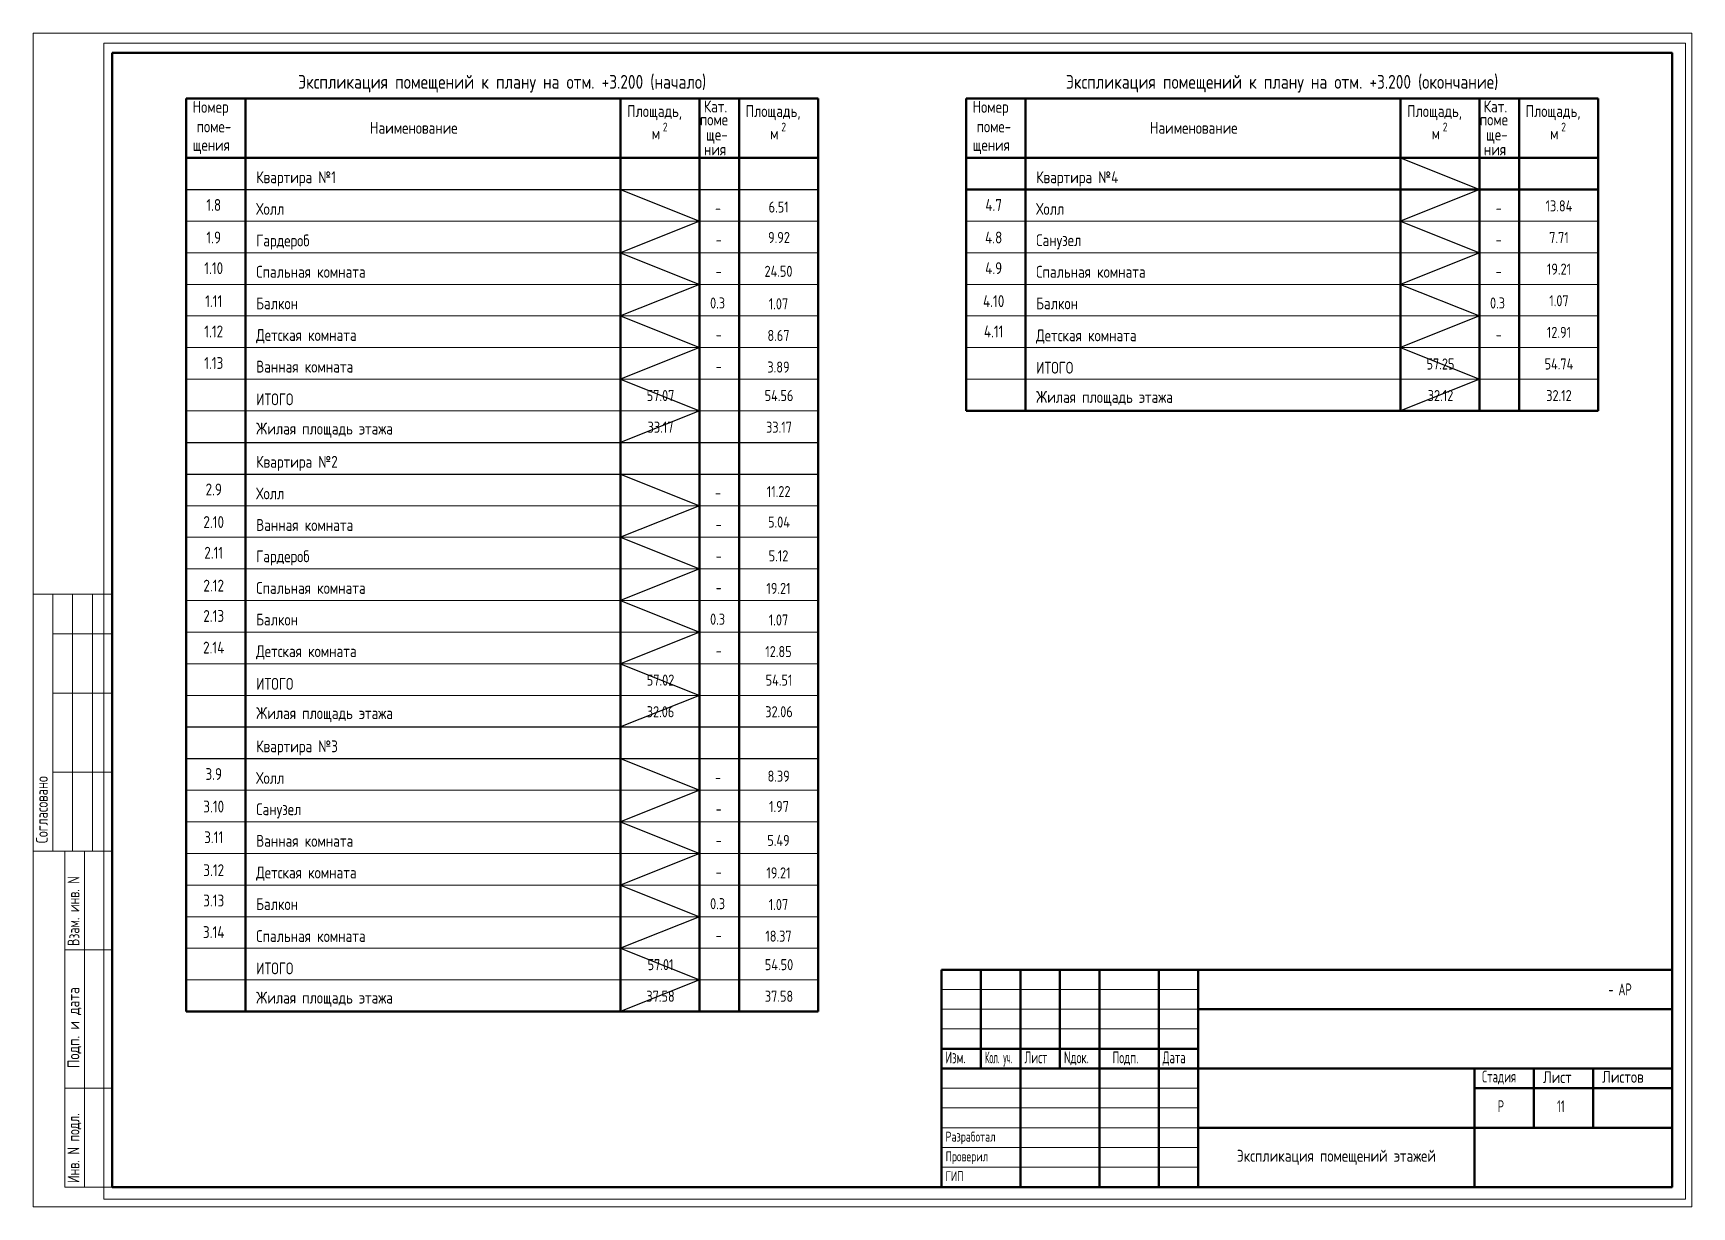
# Paper-space layout 'A11' of a CAD drawing. Header units: millimetres. Extents: x -3 to 417, y -3 to 294.
# The model-space entities are those that its viewports show. They can reach past a viewport. Long polylines and large blocks are cut down to what shows.
import ezdxf
from ezdxf.enums import TextEntityAlignment as Align

# ---------------------------------------------------------------- set-up
doc = ezdxf.new("R2010")
doc.units = ezdxf.units.MM
doc.header["$LTSCALE"] = 100
for name, color, linetype, lineweight in [('0.3', 7, 'Continuous', 30), ('0.5', 7, 'Continuous', 50), ('Примітки 0.09', 200, 'Continuous', 9), ('Тонкі 0.18', 142, 'Continuous', 18), ('Штрихування 0.09', 253, 'Continuous', 9)]:
    doc.layers.add(name, color=color, linetype=linetype, lineweight=lineweight)
doc.layers.add('ViewPorts', color=240, linetype='Continuous', plot=False)
doc.styles.add('GOST 2.304', font='CS_Gost2304.shx')
doc.styles.add('SPDS', font='SPDS.shx', dxfattribs={"width": 0.9})

# ---------------------------------------------------------------- blocks, each defined once
blk = doc.blocks.new('A$C1BD929A5')
at = {"layer": 'Тонкі 0.18', "color": 0, "extrusion": (1, 0, 0)}
for points, elevation in [([(8500, 0), (15000, 0)], -2000), ([(14000, 0), (15000, 0)], -1500), ([(14000, 0), (15000, 0)], -1000), ([(14000, 0), (15000, 0)], -500), ([(12500, 0), (14000, 0)], -1500), ([(12500, 0), (14000, 0)], -1000), ([(12500, 0), (14000, 0)], -500), ([(10500, 0), (12500, 0)], -1500), ([(10500, 0), (12500, 0)], -1000), ([(10500, 0), (12500, 0)], -500), ([(8500, 0), (10500, 0)], -1500), ([(8500, 0), (10500, 0)], -1000), ([(8500, 0), (10500, 0)], -500), ([(0, 0), (8500, 0)], -1200), ([(0, 0), (8500, 0)], -700)]:
    blk.add_lwpolyline(points, dxfattribs=dict(at, elevation=elevation))
at = {"layer": 'Тонкі 0.18', "color": 0, "extrusion": (0, 1, 0)}
for points, elevation in [([(2000, 0), (0, 0)], 15000), ([(1500, 0), (1000, 0)], 14000), ([(1000, 0), (500, 0)], 14000), ([(500, 0), (0, 0)], 14000), ([(1500, 0), (1000, 0)], 12500), ([(1000, 0), (500, 0)], 12500), ([(500, 0), (0, 0)], 12500), ([(1500, 0), (1000, 0)], 10500), ([(1000, 0), (500, 0)], 10500), ([(500, 0), (0, 0)], 10500), ([(2000, 0), (0, 0)], 8500), ([(1200, 0), (0, 0)], 8500), ([(1200, 0), (0, 0)], 6000), ([(1200, 0), (0, 0)], 2500)]:
    blk.add_lwpolyline(points, dxfattribs=dict(at, elevation=elevation))
at = {"layer": 'Тонкі 0.18', "color": 0, "extrusion": (1, 0, 0)}
blk.add_lwpolyline([(0, 0), (8500, 0)], dxfattribs=at)
at = {"layer": 'Тонкі 0.18', "color": 0, "extrusion": (0, 1, 0)}
blk.add_lwpolyline([(1200, 0), (0, 0)], dxfattribs=at)
at = {"layer": 'Тонкі 0.18', "color": 0, "ltscale": 0.01, "style": 'SPDS'}
for s, width, p in [('Согласовано', 0.95, (-1630, 8700)), ('Взам. инв. N', 0.898187, (-830, 6100)), ('Инв. N подл.', 0.909605, (-830, 100))]:
    blk.add_text(s, height=300, rotation=90, dxfattribs=dict(at, width=width)).set_placement(p)
blk.add_text('Подп. и дата', height=300, rotation=90, dxfattribs=at).set_placement((-830, 3010))
blk = doc.blocks.new('A$C2803562B')
at = {"color": 7, "lineweight": 50, "extrusion": (1, 0, 0)}
for points, elevation in [([(5500, 0), (5000, 0)], -17500), ([(5500, 0), (5000, 0)], -16500), ([(5500, 0), (5000, 0)], -15500), ([(5500, 0), (5000, 0)], -14500), ([(5500, 0), (5000, 0)], -13000), ([(5500, 0), (5000, 0)], -12000), ([(5000, 0), (4500, 0)], -17500), ([(5000, 0), (4500, 0)], -16500), ([(5000, 0), (4500, 0)], -15500), ([(5000, 0), (4500, 0)], -14500), ([(5000, 0), (4500, 0)], -13000), ([(5000, 0), (4500, 0)], -12000), ([(4500, 0), (4000, 0)], -17500), ([(4500, 0), (4000, 0)], -16500), ([(4500, 0), (4000, 0)], -15500), ([(4500, 0), (4000, 0)], -14500), ([(4500, 0), (4000, 0)], -13000), ([(4500, 0), (4000, 0)], -12000), ([(4000, 0), (3500, 0)], -17500), ([(4000, 0), (3500, 0)], -16500), ([(4000, 0), (3500, 0)], -15500), ([(4000, 0), (3500, 0)], -14500), ([(4000, 0), (3500, 0)], -13000), ([(4000, 0), (3500, 0)], -12000), ([(3500, 0), (3000, 0)], -17500), ([(3500, 0), (3000, 0)], -16500), ([(3500, 0), (3000, 0)], -15500), ([(3500, 0), (3000, 0)], -14500), ([(3500, 0), (3000, 0)], -13000), ([(3500, 0), (3000, 0)], -12000), ([(3000, 0), (2500, 0)], -16500), ([(3000, 0), (2500, 0)], -14500), ([(3000, 0), (2500, 0)], -13000), ([(3000, 0), (2500, 0)], -12000), ([(3000, 0), (2500, 0)], -5000), ([(3000, 0), (2500, 0)], -3500), ([(3000, 0), (2500, 0)], -2000), ([(2500, 0), (2000, 0)], -16500), ([(2500, 0), (2000, 0)], -14500), ([(2500, 0), (2000, 0)], -13000), ([(2500, 0), (2000, 0)], -12000), ([(2500, 0), (2000, 0)], -5000), ([(2500, 0), (2000, 0)], -3500), ([(2500, 0), (2000, 0)], -2000), ([(2000, 0), (1500, 0)], -16500), ([(2000, 0), (1500, 0)], -14500), ([(2000, 0), (1500, 0)], -13000), ([(2000, 0), (1500, 0)], -12000), ([(2000, 0), (1500, 0)], -5000), ([(2000, 0), (1500, 0)], -3500), ([(2000, 0), (1500, 0)], -2000), ([(1500, 0), (1000, 0)], -16500), ([(1500, 0), (1000, 0)], -14500), ([(1500, 0), (1000, 0)], -13000), ([(1500, 0), (1000, 0)], -12000), ([(1500, 0), (0, 0)], -5000), ([(1000, 0), (500, 0)], -16500), ([(1000, 0), (500, 0)], -14500), ([(1000, 0), (500, 0)], -13000), ([(1000, 0), (500, 0)], -12000), ([(500, 0), (0, 0)], -16500), ([(500, 0), (0, 0)], -14500), ([(500, 0), (0, 0)], -13000), ([(500, 0), (0, 0)], -12000)]:
    blk.add_lwpolyline(points, dxfattribs=dict(at, elevation=elevation))
at = {"color": 7, "extrusion": (0, 1, 0)}
for points, elevation in [([(18500, 0), (17500, 0)], 5000), ([(17500, 0), (16500, 0)], 5000), ([(16500, 0), (15500, 0)], 5000), ([(15500, 0), (14500, 0)], 5000), ([(14500, 0), (13000, 0)], 5000), ([(13000, 0), (12000, 0)], 5000), ([(18500, 0), (17500, 0)], 4500), ([(17500, 0), (16500, 0)], 4500), ([(16500, 0), (15500, 0)], 4500), ([(15500, 0), (14500, 0)], 4500), ([(14500, 0), (13000, 0)], 4500), ([(13000, 0), (12000, 0)], 4500), ([(18500, 0), (17500, 0)], 4000), ([(17500, 0), (16500, 0)], 4000), ([(16500, 0), (15500, 0)], 4000), ([(15500, 0), (14500, 0)], 4000), ([(14500, 0), (13000, 0)], 4000), ([(13000, 0), (12000, 0)], 4000), ([(18500, 0), (17500, 0)], 2500), ([(17500, 0), (16500, 0)], 2500), ([(16500, 0), (15500, 0)], 2500), ([(15500, 0), (14500, 0)], 2500), ([(14500, 0), (13000, 0)], 2500), ([(13000, 0), (12000, 0)], 2500), ([(18500, 0), (17500, 0)], 2000), ([(17500, 0), (16500, 0)], 2000), ([(16500, 0), (15500, 0)], 2000), ([(15500, 0), (14500, 0)], 2000), ([(14500, 0), (13000, 0)], 2000), ([(13000, 0), (12000, 0)], 2000), ([(18500, 0), (17500, 0)], 1500), ([(17500, 0), (16500, 0)], 1500), ([(16500, 0), (15500, 0)], 1500), ([(15500, 0), (14500, 0)], 1500), ([(14500, 0), (13000, 0)], 1500), ([(13000, 0), (12000, 0)], 1500), ([(18500, 0), (17500, 0)], 1000), ([(17500, 0), (16500, 0)], 1000), ([(16500, 0), (15500, 0)], 1000), ([(15500, 0), (14500, 0)], 1000), ([(14500, 0), (13000, 0)], 1000), ([(13000, 0), (12000, 0)], 1000), ([(18500, 0), (17500, 0)], 500), ([(17500, 0), (16500, 0)], 500), ([(16500, 0), (15500, 0)], 500), ([(15500, 0), (14500, 0)], 500), ([(14500, 0), (13000, 0)], 500), ([(13000, 0), (12000, 0)], 500)]:
    blk.add_lwpolyline(points, dxfattribs=dict(at, elevation=elevation))
at = {"color": 7, "lineweight": 50, "extrusion": (0, 1, 0)}
for points, elevation in [([(12000, 0), (5000, 0)], 4500), ([(5000, 0), (3500, 0)], 4500), ([(3500, 0), (2000, 0)], 4500), ([(2000, 0), (0, 0)], 4500), ([(18500, 0), (17500, 0)], 3500), ([(17500, 0), (16500, 0)], 3500), ([(16500, 0), (15500, 0)], 3500), ([(15500, 0), (14500, 0)], 3500), ([(14500, 0), (13000, 0)], 3500), ([(13000, 0), (12000, 0)], 3500), ([(18500, 0), (17500, 0)], 3000), ([(17500, 0), (16500, 0)], 3000), ([(16500, 0), (15500, 0)], 3000), ([(15500, 0), (14500, 0)], 3000), ([(14500, 0), (13000, 0)], 3000), ([(13000, 0), (12000, 0)], 3000), ([(12000, 0), (5000, 0)], 3000), ([(5000, 0), (3500, 0)], 3000), ([(3500, 0), (2000, 0)], 3000), ([(2000, 0), (0, 0)], 3000), ([(5000, 0), (3500, 0)], 2500), ([(3500, 0), (2000, 0)], 2500), ([(2000, 0), (0, 0)], 2500), ([(12000, 0), (5000, 0)], 1500), ([(5000, 0), (3500, 0)], 1500), ([(3500, 0), (2000, 0)], 1500), ([(2000, 0), (0, 0)], 1500)]:
    blk.add_lwpolyline(points, dxfattribs=dict(at, elevation=elevation))
at = {"extrusion": (0, 1, 0)}
blk.add_lwpolyline([(18500, 0), (0, 0)], dxfattribs=at)
at = {"layer": '0.5', "color": 0, "extrusion": (1, 0, 0), "elevation": -18500}
blk.add_lwpolyline([(5500, 0), (0, 0)], dxfattribs=at)
at = {"layer": '0.5', "color": 0, "extrusion": (0, 1, 0), "elevation": 5500}
blk.add_lwpolyline([(18500, 0), (0, 0)], dxfattribs=at)
at = {"layer": '0.5', "color": 0, "extrusion": (1, 0, 0)}
blk.add_lwpolyline([(5500, 0), (0, 0)], dxfattribs=at)
at = {"layer": '0.5', "color": 0, "extrusion": (0, 1, 0)}
blk.add_lwpolyline([(18500, 0), (0, 0)], dxfattribs=at)
at = {"color": 7, "style": 'SPDS'}
for s, height, width, p in [('- АР', 300, 0.805546, (-1613, 4850)), ('Изм.', 300, 0.8, (-18400, 3130)), ('Кол. уч.', 300, 0.6, (-17400, 3130)), ('Лист', 300, 0.8, (-16400, 3130)), ('Nдок.', 300, 0.8, (-15400, 3130)), ('Подп.', 300, 0.8, (-14169, 3130)), ('Дата', 300, 0.8, (-12900, 3130)), ('Стадия', 300, 0.805546, (-4811, 2646)), ('Р', 300, 0.805546, (-4415, 1895)), ('Разработал', 250, 0.9, (-18396, 1150)), ('Проверил', 250, 0.9, (-18396, 650)), ('ГИП', 250, 0.9, (-18396, 150))]:
    blk.add_text(s, height=height, dxfattribs=dict(at, width=width)).set_placement(p)
for s, p in [('Лист', (-3269, 2630)), ('Листов', (-1769, 2638))]:
    blk.add_text(s, height=300, dxfattribs=at).set_placement(p)

msp = doc.modelspace()

# ---------------------------------------------------------------- linework, layer by layer
at = {"layer": '0.3'}
for p, q in [((112479.617, -122525.305), (128479.617, -122525.305)), ((112479.617, -128925.305), (128479.617, -128925.305)), ((112479.617, -129725.305), (128479.617, -129725.305)), ((112479.617, -136125.305), (128479.617, -136125.305)), ((112479.617, -136925.305), (128479.617, -136925.305))]:
    msp.add_line(p, q, dxfattribs=at)
at = {"layer": '0.5'}
for p, q in [((112479.617, -120225.305), (128479.617, -120225.305)), ((112479.617, -120225.305), (112479.617, -143325.305)), ((113979.617, -120225.305), (113979.617, -143325.305)), ((123479.617, -120225.305), (123479.617, -143325.305)), ((125479.617, -120225.305), (125479.617, -143325.305)), ((126479.617, -120225.305), (126479.617, -143325.305)), ((128479.617, -120225.305), (128479.617, -143325.305)), ((132229.617, -120225.305), (148229.617, -120225.305)), ((132229.617, -120225.305), (132229.617, -128125.305)), ((133729.617, -120225.305), (133729.617, -128125.305)), ((143229.617, -120225.305), (143229.617, -128125.305)), ((145229.617, -120225.305), (145229.617, -128125.305)), ((146229.617, -120225.305), (146229.617, -128125.305)), ((148229.617, -120225.305), (148229.617, -128125.305)), ((112479.617, -121725.305), (128479.617, -121725.305)), ((132229.617, -121725.305), (148229.617, -121725.305)), ((132229.617, -122525.305), (148229.617, -122525.305)), ((132229.617, -128125.305), (148229.617, -128125.305)), ((112479.617, -143325.305), (128479.617, -143325.305))]:
    msp.add_line(p, q, dxfattribs=at)
at = {"layer": 'ViewPorts', "ltscale": 0.75}
for points in [[(143229.617, -121725.305), (145229.617, -122525.305), (143229.617, -123325.305), (145229.617, -124125.305), (143229.617, -124925.305), (145229.617, -125725.305), (143229.617, -126525.305), (145229.617, -127325.305), (143229.617, -128125.305)], [(123479.617, -122525.305), (125479.617, -123325.305), (123479.617, -124125.305), (125479.617, -124925.305), (123479.617, -125725.305), (125479.617, -126525.305), (123479.617, -127325.305), (125479.617, -128125.305), (123479.617, -128925.305)], [(143229.617, -124925.305), (145229.617, -125725.305), (143229.617, -126525.305), (145229.617, -127325.305), (143229.617, -128125.305)], [(123479.617, -125725.305), (125479.617, -126525.305), (123479.617, -127325.305), (125479.617, -128125.305), (123479.617, -128925.305)], [(123479.617, -129725.305), (125479.617, -130525.305), (123479.617, -131325.305), (125479.617, -132125.305), (123479.617, -132925.305), (125479.617, -133725.305), (123479.617, -134525.305), (125479.617, -135325.305), (123479.617, -136125.305)], [(123479.617, -136925.305), (125479.617, -137725.305), (123479.617, -138525.305), (125479.617, -139325.305), (123479.617, -140125.305), (125479.617, -140925.305), (123479.617, -141725.305), (125479.617, -142525.305), (123479.617, -143325.305)]]:
    msp.add_lwpolyline(points, dxfattribs=at)
at = {"layer": 'Тонкі 0.18'}
for p, q in [((112479.617, -123325.305), (128479.617, -123325.305)), ((132229.617, -123325.305), (148229.617, -123325.305)), ((112479.617, -124125.305), (128479.617, -124125.305)), ((132229.617, -124125.305), (148229.617, -124125.305)), ((112479.617, -124925.305), (128479.617, -124925.305)), ((132229.617, -124925.305), (148229.617, -124925.305)), ((112479.617, -125725.305), (128479.617, -125725.305)), ((132229.617, -125725.305), (148229.617, -125725.305)), ((112479.617, -126525.305), (128479.617, -126525.305)), ((132229.617, -126525.305), (148229.617, -126525.305)), ((112479.617, -127325.305), (128479.617, -127325.305)), ((132229.617, -127325.305), (148229.617, -127325.305)), ((112479.617, -128125.305), (128479.617, -128125.305)), ((112479.617, -130525.305), (128479.617, -130525.305)), ((112479.617, -131325.305), (128479.617, -131325.305)), ((112479.617, -132125.305), (128479.617, -132125.305)), ((112479.617, -132925.305), (128479.617, -132925.305)), ((112479.617, -133725.305), (128479.617, -133725.305)), ((112479.617, -134525.305), (128479.617, -134525.305)), ((112479.617, -135325.305), (128479.617, -135325.305)), ((112479.617, -137725.305), (128479.617, -137725.305)), ((112479.617, -138525.305), (128479.617, -138525.305)), ((112479.617, -139325.305), (128479.617, -139325.305)), ((112479.617, -140125.305), (128479.617, -140125.305)), ((112479.617, -140925.305), (128479.617, -140925.305)), ((112479.617, -141725.305), (128479.617, -141725.305)), ((112479.617, -142525.305), (128479.617, -142525.305))]:
    msp.add_line(p, q, dxfattribs=at)

# ---------------------------------------------------------------- texts
at = {"layer": 'Примітки 0.09', "style": 'GOST 2.304'}
for s, height, p in [('Экспликация помещений к плану на отм. +3.200 (начало)', 350, (120479.617, -119975.082)), ('Экспликация помещений к плану на отм. +3.200 (окончание)', 350, (140229.617, -119975.082)), ('6.51', 280, (127481.917, -123108.165)), ('13.84', 280, (147240.601, -123079.176)), ('9.92', 280, (127490.601, -123879.176)), ('7.71', 280, (147240.601, -123879.176)), ('24.50', 280, (127477.175, -124734.321)), ('19.21', 280, (147240.601, -124679.176)), ('1.07', 280, (127477.175, -125557.56)), ('1.07', 280, (147240.601, -125479.176)), ('12.91', 280, (147240.601, -126279.176)), ('8.67', 280, (127477.175, -126357.56)), ('57.25', 280, (144240.601, -127079.176)), ('54.74', 280, (147240.601, -127079.176)), ('3.89', 280, (127477.175, -127157.56)), ('57.07', 280, (124490.601, -127879.176)), ('54.56', 280, (127490.601, -127879.176)), ('32.12', 280, (144240.601, -127879.176)), ('32.12', 280, (147240.601, -127879.176)), ('33.17', 280, (124490.601, -128679.176)), ('33.17', 280, (127490.601, -128679.176)), ('11.22', 280, (127481.917, -130308.165)), ('5.04', 280, (127490.601, -131079.176)), ('5.12', 280, (127477.175, -131934.321)), ('19.21', 280, (127477.175, -132757.56)), ('1.07', 280, (127477.175, -133557.56)), ('12.85', 280, (127477.175, -134357.56)), ('57.02', 280, (124490.601, -135079.176)), ('54.51', 280, (127490.601, -135079.176)), ('32.06', 280, (124490.601, -135879.176)), ('32.06', 280, (127490.601, -135879.176)), ('8.39', 280, (127481.917, -137508.165)), ('1.97', 280, (127490.601, -138279.176)), ('5.49', 280, (127477.175, -139134.321)), ('19.21', 280, (127477.175, -139957.56)), ('1.07', 280, (127477.175, -140757.56)), ('18.37', 280, (127477.175, -141557.56)), ('57.01', 280, (124490.601, -142279.176)), ('54.50', 280, (127490.601, -142279.176)), ('37.58', 280, (124490.601, -143079.176)), ('37.58', 280, (127490.601, -143079.176))]:
    msp.add_text(s, height=height, dxfattribs=at).set_placement(p, align=Align.CENTER)
for s, height, p in [('Номер', 300, (112644.346, -120583.181)), ('Площадь,', 300, (123644.702, -120690.297)), ('Кат.', 300, (125584.18, -120572.845)), ('Площадь,', 300, (126644.702, -120690.297)), ('Номер', 300, (132394.346, -120583.181)), ('Площадь,', 300, (143394.702, -120690.297)), ('Кат.', 300, (145334.18, -120572.845)), ('Площадь,', 300, (146394.702, -120690.297)), ('поме-', 300, (112743.012, -121077.835)), ('Наименование', 300, (117133.908, -121113.831)), ('2', 220, (124548.57, -121052.792)), ('поме', 300, (125486.731, -120902.936)), ('2', 220, (127548.57, -121052.792)), ('поме-', 300, (132493.012, -121077.835)), ('Наименование', 300, (136883.908, -121113.831)), ('2', 220, (144298.57, -121052.792)), ('поме', 300, (145236.731, -120902.936)), ('2', 220, (147298.57, -121052.792)), ('щения', 300, (112644.346, -121545.34)), ('м', 300, (124266.335, -121255.491)), ('ще-', 300, (125643.734, -121283.963)), ('м', 300, (127266.335, -121255.491)), ('щения', 300, (132394.346, -121545.34)), ('м', 300, (144016.335, -121255.491)), ('ще-', 300, (145393.734, -121283.963)), ('м', 300, (147016.335, -121255.491)), ('ния', 300, (125589.595, -121659.247)), ('ния', 300, (145339.595, -121659.247))]:
    msp.add_text(s, height=height, rotation=360, dxfattribs=at).set_placement(p)
for s, height, p in [('Квартира №1', 300, (114251.163, -122364.573)), ('Квартира №4', 300, (134001.163, -122364.573)), ('Холл', 300, (114251.163, -123164.573)), (' -', 280, (125725.22, -123136.301)), ('Холл', 300, (134001.163, -123164.573)), ('  -', 280, (145351.324, -123136.301)), ('Гардероб', 300, (114251.163, -123964.573)), ('  -', 280, (125601.324, -123936.301)), ('Санузел', 300, (134001.163, -123956.806)), ('  -', 280, (145351.324, -123936.301)), ('Спальная комната', 300, (114251.163, -124756.806)), ('  -', 280, (125601.324, -124736.301)), ('Спальная комната', 300, (134001.163, -124756.806)), ('  -', 280, (145351.324, -124736.301)), ('Балкон', 300, (114251.163, -125556.806)), (' 0.3', 280, (125601.324, -125536.301)), ('Балкон', 300, (134001.163, -125556.806)), (' 0.3', 280, (145351.324, -125536.301)), ('Детская комната', 300, (114251.163, -126356.806)), ('  -', 280, (125601.324, -126336.301)), ('Детская комната', 300, (134001.163, -126366.126)), ('  -', 280, (145351.324, -126336.301)), ('Ванная комната', 300, (114251.163, -127156.806)), ('  -', 280, (125601.324, -127136.301)), ('ИТОГО', 300, (134001.163, -127184.003)), ('Жилая площадь этажа', 300, (134001.163, -127924.003)), ('ИТОГО', 300, (114251.163, -127984.003)), ('Жилая площадь этажа', 300, (114251.163, -128724.003)), ('Квартира №2', 300, (114251.163, -129564.573)), ('Холл', 300, (114251.163, -130364.573)), (' -', 280, (125725.22, -130336.301)), ('Ванная комната', 300, (114251.163, -131164.573)), ('  -', 280, (125601.324, -131136.301)), ('Гардероб', 300, (114251.163, -131956.806)), ('  -', 280, (125601.324, -131936.301)), ('Спальная комната', 300, (114251.163, -132756.806)), ('  -', 280, (125601.324, -132736.301)), ('Балкон', 300, (114251.163, -133556.806)), (' 0.3', 280, (125601.324, -133536.301)), ('Детская комната', 300, (114251.163, -134356.806)), ('  -', 280, (125601.324, -134336.301)), ('ИТОГО', 300, (114251.163, -135184.003)), ('Жилая площадь этажа', 300, (114251.163, -135924.003)), ('Квартира №3', 300, (114251.163, -136764.573)), ('Холл', 300, (114251.163, -137564.573)), (' -', 280, (125725.22, -137536.301)), ('Санузел', 300, (114251.163, -138356.806)), ('  -', 280, (125601.324, -138336.301)), ('Ванная комната', 300, (114251.163, -139156.806)), ('  -', 280, (125601.324, -139136.301)), ('Детская комната', 300, (114251.163, -139956.806)), ('  -', 280, (125601.324, -139936.301)), ('Балкон', 300, (114251.163, -140756.806)), (' 0.3', 280, (125601.324, -140736.301)), ('Спальная комната', 300, (114251.163, -141566.126)), ('  -', 280, (125601.324, -141536.301)), ('ИТОГО', 300, (114251.163, -142384.003)), ('Жилая площадь этажа', 300, (114251.163, -143124.003))]:
    msp.add_text(s, height=height, dxfattribs=at).set_placement(p)
for s, p in [('1.8', (113176.44, -123065.795)), ('4.7', (132926.44, -123065.795)), ('1.9', (113176.44, -123889.033)), ('4.8', (132926.44, -123889.033)), ('1.10', (113176.44, -124665.795)), ('4.9', (132926.44, -124665.795)), ('1.11', (113176.44, -125498.505)), ('4.10', (132926.44, -125498.505)), ('1.12', (113176.44, -126265.795)), ('4.11', (132926.44, -126265.795)), ('1.13', (113176.44, -127065.795)), ('2.9', (113176.44, -130265.795)), ('2.10', (113176.44, -131089.033)), ('2.11', (113176.44, -131865.795)), ('2.12', (113176.44, -132698.505)), ('2.13', (113176.44, -133465.795)), ('2.14', (113176.44, -134265.795)), ('3.9', (113176.44, -137465.795)), ('3.10', (113176.44, -138289.033)), ('3.11', (113176.44, -139065.795)), ('3.12', (113176.44, -139898.505)), ('3.13', (113176.44, -140665.795)), ('3.14', (113176.44, -141465.795))]:
    msp.add_text(s, height=300, rotation=360, dxfattribs=at).set_placement(p, align=Align.CENTER)

psp = doc.layouts.new('A11')

# ---------------------------------------------------------------- linework, layer by layer
at = {"layer": '0.5', "ltscale": 0.01}
psp.add_lwpolyline([(16.98, 288.8), (411.98, 288.8), (411.98, 1.83), (16.98, 1.83)], close=True, dxfattribs=at)
at = {"layer": 'Штрихування 0.09', "ltscale": 0.01}
psp.add_lwpolyline([(-3.02, 293.8), (416.98, 293.8), (416.98, -3.17), (-3.02, -3.17)], close=True, dxfattribs=at)

# ---------------------------------------------------------------- block references
at = {"xscale": 0.009999999999990905, "yscale": 0.009999999999990905, "zscale": 0.009999999999990905}
psp.add_blockref('A$C1BD929A5', (16.98, 1.83), dxfattribs=at)
at = {"layer": 'Тонкі 0.18', "xscale": 0.009999999999990905, "yscale": 0.009999999999990905, "zscale": 0.009999999999990905}
psp.add_blockref('A$C2803562B', (411.98, 1.83), dxfattribs=at)

# ---------------------------------------------------------------- texts
at = {"layer": 'Примітки 0.09', "style": 'SPDS', "width": 0.805546}
psp.add_text('11', height=3, dxfattribs=at).set_placement((382.84, 20.77))
at = {"layer": 'Примітки 0.09', "color": 7, "insert": (326.98, 9.33), "char_height": 3, "width": 70, "attachment_point": 5, "style": 'SPDS'}
psp.add_mtext('{\\W1;\\C256;Экспликация помещений этажей}', dxfattribs=at)

# ---------------------------------------------------------------- viewports
at = {"layer": 'ViewPorts', "ltscale": 0.01}
psp.add_viewport(center=(215.15, 145.04), size=(400.49, 292.5005), view_center_point=(130421.384, -133445.038), view_height=29250.05137, dxfattribs=at)

doc.saveas('drawing.dxf')
